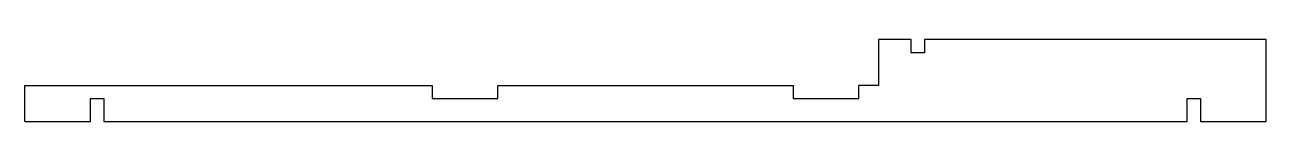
# Model space of a CAD drawing. Header units: millimetres. Extents: x 0 to 378, y 0 to 25.
import ezdxf

# ---------------------------------------------------------------- set-up
doc = ezdxf.new("R2010")
doc.units = ezdxf.units.MM
doc.layers.get('0').update_dxf_attribs({"linetype": 'CONTINUOUS'})

msp = doc.modelspace()

# ---------------------------------------------------------------- linework, layer by layer
for p, q in [((270, 25), (260, 25)), ((260, 25), (260, 11)), ((270, 20.95), (270, 25)), ((378.1, 25), (274.05, 25)), ((274.05, 25), (274.05, 20.95)), ((378.1, 0), (378.1, 25)), ((274.05, 20.95), (270, 20.95)), ((0, 11), (124.05, 11)), ((0, 0), (0, 11)), ((124.05, 11), (124.05, 7)), ((144.05, 7), (144.05, 11)), ((144.05, 11), (234.05, 11)), ((234.05, 11), (234.05, 7)), ((254.05, 7), (254.05, 11)), ((260, 11), (254.05, 11)), ((20, 7), (24.05, 7)), ((20, 0), (20, 7)), ((24.05, 7), (24.05, 0)), ((124.05, 7), (144.05, 7)), ((234.05, 7), (254.05, 7)), ((354.05, 7), (358.1, 7)), ((354.05, 0), (354.05, 7)), ((358.1, 7), (358.1, 0)), ((0, 0), (20, 0)), ((24.05, 0), (354.05, 0)), ((358.1, 0), (378.1, 0))]:
    msp.add_line(p, q)

doc.saveas('drawing.dxf')
